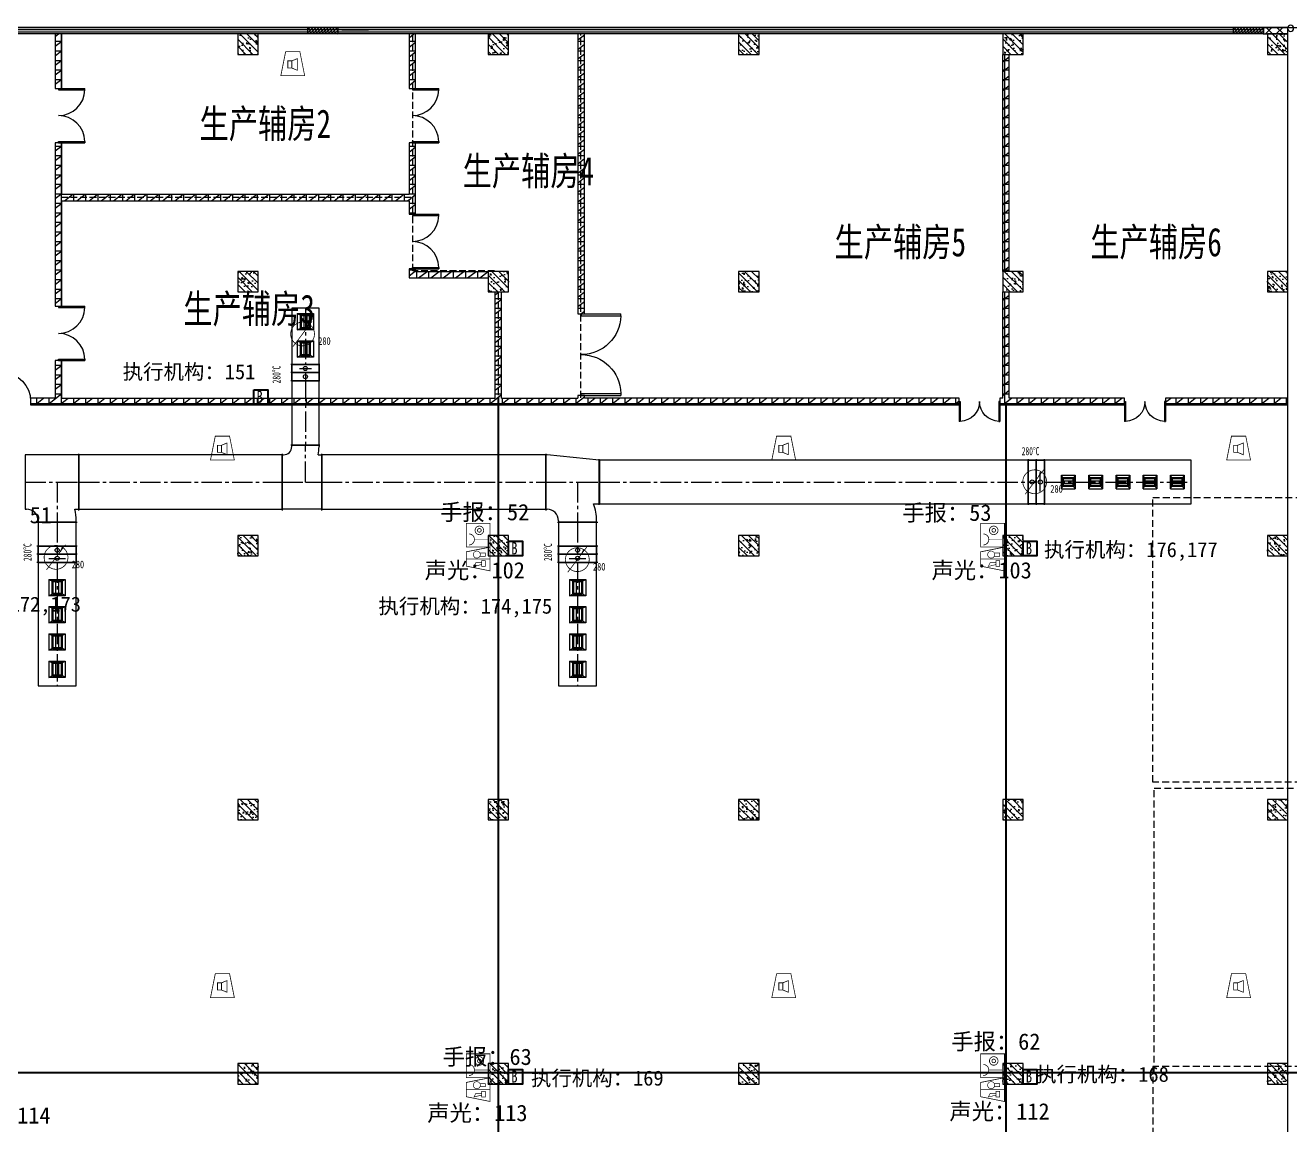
# Model space of a CAD drawing. Header units: millimetres. Extents: x -633009578 to 5705885, y -633235091 to 2571734.
# Drawn here: x 3555143 to 3601586, y 2155765 to 2196153 of the extents above; entities that cross this region are included whole.
import ezdxf

# ---------------------------------------------------------------- set-up
doc = ezdxf.new("R2010")
doc.units = ezdxf.units.MM
doc.header["$LTSCALE"] = 1000
doc.header["$MEASUREMENT"] = 0
for name, pattern in [('$0$DASH', [0.35, 0.25, -0.1]), ('CENTER2', [1.125, 0.75, -0.125, 0.125, -0.125]), ('DASH', [0.35, 0.25, -0.1]), ('HIDDEN', [0.375, 0.25, -0.125])]:
    doc.linetypes.add(name, pattern=pattern)
doc.layers.get('0').update_dxf_attribs({"color": 9})
for name, color, linetype in [('000000000000电气', 7, 'Continuous'), ('3T_WOOD', 21, 'Continuous'), ('A-ABOV(投影线)', 154, 'HIDDEN'), ('A-COLUM(柱)', 255, 'Continuous'), ('A-DI-I(索引)', 21, 'Continuous'), ('A-DOOR(门）', 4, 'Continuous'), ('A-F-AREA(计算)', 5, 'Continuous'), ('A-FLOR(看线)', 8, 'Continuous'), ('A-HATH(填充)', 8, 'Continuous'), ('A-TEXT(房间)', 243, 'Continuous'), ('A-WALL(墙)', 255, 'Continuous'), ('A-WINDOW（窗）', 4, 'Continuous'), ('DUCT-排烟中心线', 5, 'CENTER2'), ('DUCT-排烟法兰', 4, 'Continuous'), ('DUCT-排烟管', 2, 'Continuous'), ('DUCT-排烟管端线', 4, 'Continuous'), ('DUCT-排烟阀门', 7, 'Continuous'), ('DUCT-排风风口', 7, 'Continuous'), ('HVAC-water Dim-SF', 241, 'Continuous'), ('WALL', 9, 'Continuous'), ('设备-消防', 3, 'Continuous'), ('设备-照明', 3, 'Continuous')]:
    doc.layers.add(name, color=color, linetype=linetype)
doc.styles.add('_TCH', font='simhei.ttf', dxfattribs={"width": 0.75, "bigfont": 'hztxt.shx'})
doc.styles.add('_THVAC_DIM', font='simhei.ttf', dxfattribs={"width": 0.8, "height": 3.5, "bigfont": 'HZTXT'})
doc.styles.add('IDQSTYLE', font='simhei.ttf', dxfattribs={"width": 0.707, "bigfont": 'hztxt.shx'})
doc.styles.add('SF', font='simhei.ttf', dxfattribs={"width": 0.75, "bigfont": '@@@hztxt.shx'})
doc.styles.get("Standard").update_dxf_attribs({"font": 'simhei.ttf', "bigfont": 'hztxt.shx'})
doc.styles.add('宋体', font='simhei.ttf')
pattern_1 = [(45, (2412779.395743424, 677977.51603476), (-56.1266007566822, 56.12660075668221), [])]
pattern_2 = [(0, (1102221.475196055, 677964.29318137), (0, 350), []), (37.875, (1102621.475196055, 677964.29318137), (-169.61527734408, 218.0766567528281), []), (90, (1102621.475196055, 677964.29318137), (-450, 2.755455298081545e-14), [])]

# ---------------------------------------------------------------- blocks, each defined once
blk = doc.blocks.new('HC001213')
at = {"color": 0, "linetype": 'Continuous', "const_width": 0.2}
blk.add_lwpolyline([(-1.875, 3.125), (1.875, 3.125), (3.125, -3.125), (-3.125, -3.125)], close=True, dxfattribs=at)
for points in [[(-1.293653517016746, 0.7382802506738564), (-0.243653517016746, 0.7382802506738564), (-0.243653517016746, -1.136719749326144), (-1.293653517016746, -1.136719749326144), (-1.293653517016746, 0.7382802506738564)], [(-0.243653517016746, 0.7382802506738564), (1.231346482983254, 1.338280250673856), (1.231346482983254, -1.736719749326144), (-0.243653517016746, -1.136719749326144)]]:
    blk.add_lwpolyline(points, dxfattribs=at)
at = {"color": 0, "style": 'IDQSTYLE', "width": 0.7}
blk.add_attdef('PSFHATT', (5.125, -3.125), '', height=2.5, dxfattribs=at)
blk = doc.blocks.new('HC001212')
at = {"color": 0, "linetype": 'Continuous', "const_width": 0.2}
blk.add_lwpolyline([(-1.875, 3.125), (1.875, 3.125), (3.125, -3.125), (-3.125, -3.125)], close=True, dxfattribs=at)
at = {"color": 0, "linetype": 'Continuous'}
for points, const_width in [([(-1.459485991813081, -0.8805239327332393), (-1.95948599181308, 1.119476067266761), (-0.9594859918130805, 0.619476067266761), (-0.9594859918130805, -0.8805239327332393)], 0.16), ([(0, 3.125), (0, -3.125)], 0.2), ([(-1.959485991813081, -1.880523932733239), (-1.95948599181308, -0.8805239327332393), (-0.4594859918130805, -0.8805239327332393), (-0.4594859918130805, -1.880523932733239), (-1.959485991813081, -1.880523932733239)], 0.16), ([(0.7290485194275803, -0.380523932733239), (0.7290485194281489, -1.880523932733239), (1.569048519428149, -1.880523932733239), (1.569048519430491, -0.380523932733239)], 0.16)]:
    blk.add_lwpolyline(points, dxfattribs=dict(at, const_width=const_width))
at = {"color": 0, "linetype": 'Continuous', "const_width": 0.16}
blk.add_lwpolyline([(1.799048519428144, -0.2905239327332435, 0.1989123673796631), (2.068287334970649, 0.3594760672667566, 0.1989123673796631), (1.799048519428145, 1.009476067266757, 0.1989123673796404), (1.149048519428189, 1.278714882809276, 0.1989123673796654), (0.4990485194281443, 1.009476067266757, 0.198912367379653), (0.2298097038856248, 0.3594760672667572, 0.1989123673796529), (0.4990485194281444, -0.2905239327332433, 0.1989123673796571), (1.14904851942816, -0.5597627482757622, 0.1989123673796488)], format="xyb", close=True, dxfattribs=at)
at = {"color": 0, "style": 'IDQSTYLE', "width": 0.7}
blk.add_attdef('PSFHATT', (5.125, -3.125), '', height=2.5, dxfattribs=at)
blk = doc.blocks.new('HC001208')
at = {"color": 0, "linetype": 'Continuous', "const_width": 0.2}
blk.add_lwpolyline([(-3.125, 3.125), (3.125, 3.125), (3.125, -3.125), (-3.125, -3.125)], close=True, dxfattribs=at)
blk.add_lwpolyline([(-2.560875308812533, 2.421549273106315, 0.198912367379651), (-2.13910907372117, 1.40331550819771, 0.1989123673796632), (-1.120875308812534, 0.9815492731063138, 0.1989123673796561), (-0.1026415439039181, 1.403315508197666, 0.1989123673796525), (0.3191246911874668, 2.421549273106313)], format="xyb", dxfattribs=at)
at = {"color": 0, "linetype": 'Continuous', "const_width": 0.128}
blk.add_lwpolyline([(-1.120875308812544, 0.9815492731063138), (-1.120875308812535, -2.518826738720627)], dxfattribs=at)
at = {"color": 0, "linetype": 'Continuous', "const_width": 0.2}
for points in [[(2.383210274305692, -0.3093507400644881, 0.9999999999999997), (0.1432102743056918, -0.3093507400644877, 0.9999999999999999)], [(0.7832102743056915, -0.3093507400644884, 0.9999999999999994), (1.743210274305692, -0.3093507400644881, 0.9999999999999994)]]:
    blk.add_lwpolyline(points, format="xyb", close=True, dxfattribs=at)
at = {"color": 0, "style": 'IDQSTYLE', "width": 0.7}
blk.add_attdef('PSFHATT', (5.125, -3.125), '', height=2.5, dxfattribs=at)
blk = doc.blocks.new('HC001303')
at = {"color": 0, "linetype": 'Continuous'}
blk.add_line((1.147673841419251, 1.538953517481514), (1.735401947549264, 2.599742189978989), dxfattribs=at)
at = {"color": 0, "linetype": 'Continuous', "const_width": 0.2}
blk.add_lwpolyline([(-2.500110713345594, -3.281016827298258), (2.47847216535268, 3.297393019579605)], dxfattribs=at)
blk.add_lwpolyline([(2.673745217742495e-14, -3.125, 0.1989123673796571), (2.209708691207992, -2.209708691207937, 0.1989123673796571), (3.125000000000028, -4.323120637516818e-16, 0.1989123673796568), (2.209708691207993, 2.209708691207993, 0.1989123673796569), (2.841876514387939e-14, 3.125, 0.1989123673796569), (-2.209708691207936, 2.209708691207994, 0.1989123673796568), (-3.124999999999972, 2.10353517373855e-15, 0.1989123673796572), (-2.209708691207937, -2.209708691207936, 0.1989123673796571)], format="xyb", close=True, dxfattribs=at)
at = {"color": 0, "style": 'IDQSTYLE', "width": 0.7}
for tag, p in [('280', (4.109408226946883, -2.854615367737885)), ('PSFHATT', (5.125000010000028, -3.281016827298258))]:
    blk.add_attdef(tag, p, '', height=2, dxfattribs=at)
blk = doc.blocks.new('$DorLib2D$00000002')
for p, q in [((-0.5, -5.684341886080802e-17), (-0.5000000000000007, 0.4875)), ((-0.4750000000000007, 0.4875), (-0.5000000000000007, 0.4875)), ((-0.475, -2.842170943040401e-17), (-0.4750000000000007, 0.4875)), ((0.475, -2.842170943040401e-17), (0.4750000000000007, 0.4875)), ((0.4750000000000007, 0.4875), (0.5000000000000007, 0.4875)), ((0.5, -5.684341886080802e-17), (0.5000000000000007, 0.4875)), ((-0.5, -5.684341886080802e-17), (-0.475, -2.842170943040401e-17)), ((0.5, -5.684341886080802e-17), (0.475, -2.842170943040401e-17))]:
    blk.add_line(p, q)
at = {"lineweight": 13}
for centre, start, end in [((-0.4875, -4.263256414560601e-17), 0, 88.53071641864632), ((0.4875, -4.263256414560601e-17), 91.4692835813537, 180)]:
    blk.add_arc(centre, 0.4875, start, end, dxfattribs=at)
blk = doc.blocks.new('$DorLib2D$00000001')
for p, q in [((0.45, 0.9750000000000001), (0.5000000000000002, 0.9750000000000001)), ((0.45, 0), (0.45, 0.9750000000000001)), ((0.5, 0), (0.5, 0.9750000000000001)), ((0.5, 0), (0.45, 0))]:
    blk.add_line(p, q)
at = {"lineweight": 13}
blk.add_arc((0.475, 0), 0.975, 91.4692835813538, 180, dxfattribs=at)
blk = doc.blocks.new('$TCHSYS$WIN2D')
for p, q in [((-0.5, 0.5), (0.5, 0.5)), ((-0.5, 0.5), (-0.4999999999999999, -0.5)), ((0.5, 0.5), (0.4999999999999998, -0.5)), ((0.5, 0.1666666666666666), (-0.5, 0.1666666666666666)), ((0.5, -0.1666666666666667), (-0.5, -0.1666666666666667)), ((-0.4999999999999999, -0.5), (0.5, -0.5))]:
    blk.add_line(p, q)
blk = doc.blocks.new('_FZH')
h = blk.add_hatch()
h.set_pattern_fill('钢筋混凝土', color=256, scale=0.1, style=0)
h.set_pattern_definition([(45, (0, 0), (-0.1767766952966369, 0.1767766952966369), []), (50, (0, 0), (0.7172601826007535, -0.06275213498259512), [0.07500000000000001, -0.8250000000000001]), (355, (0, 0), (-0.138751333613, 0.7521921337000119), [0.06, -0.66]), (100.4514, (0.05977168000000001, -0.00522934), (0.5785093817140216, 0.6894395420609536), [0.06374019, -0.701142112]), (46.1842, (0, 0.2), (1.067241048625645, -0.1655190143290181), [0.1125, -1.2375]), (96.6356, (0.088936745, 0.186206693), (0.9346627055487033, 0.9741178709004418), [0.095610288, -1.051713]), (351.1842, (0, 0.2), (0.9346619451336272, 0.9741186009253247), [0.09000000000000001, -0.9900000000000001]), (21, (0.1, 0.15), (0.5969070521184617, -0.4026188906653388), [0.07500000000000001, -0.8250000000000001]), (326, (0.1, 0.15), (0.2433153319215824, 0.7251500450468529), [0.06, -0.66]), (71.4514, (0.149742233, 0.116448394), (0.84022262858149, 0.3225304967099524), [0.06374019, -0.701142112]), (37.50000000000001, (0, 0), (0.01215985531729062, 0.3328938538313115), [0, -0.652, 0, -0.67, 0, -0.6625000000000001]), (7.499999999999999, (0, 0), (0.2630695374421486, 0.3944117118823603), [0, -0.382, 0, -0.637, 0, -0.2525]), (-32.5, (-0.223, 0), (0.533822436172409, -0.02255487173437976), [0, -0.25, 0, -0.78, 0, -1.035]), (-42.5, (-0.323, 0), (0.5831861693423862, 0.1001049823323177), [0, -0.325, 0, -0.518, 0, -0.735])])
h.paths.add_polyline_path([(-0.5, -0.5), (0.5, -0.5), (0.5, 0.5), (-0.5, 0.5)])
blk.add_lwpolyline([(-0.5, -0.5), (0.5, -0.5), (0.5, 0.5), (-0.5, 0.5)], close=True)
blk = doc.blocks.new('00000594Cent')
at = {"lineweight": -2}
blk.add_line((-218.75, 1.4210854715202e-14), (218.75, 1.4210854715202e-14), dxfattribs=at)
at = {"color": 0, "linetype": 'ByBlock', "lineweight": -2}
blk.add_circle((0, 1.4210854715202e-14), 125, dxfattribs=at)
blk = doc.blocks.new('00000594Body')
at = {"color": 0, "linetype": 'ByBlock', "lineweight": -2}
for p, q in [((-250, -500), (-249.9999999999964, 500)), ((250, 500), (-250, 500)), ((250, -500), (250.0000000000036, 500)), ((-250, -500), (250, -500))]:
    blk.add_line(p, q, dxfattribs=at)
blk = doc.blocks.new('00000578Cent')
at = {"color": 0, "linetype": 'ByBlock', "lineweight": -2}
blk.add_circle((0, 0), 125, dxfattribs=at)
blk = doc.blocks.new('00000578Body')
at = {"color": 0, "linetype": 'ByBlock', "lineweight": -2}
for p, q in [((249.9999999999964, 500.0000000000036), (-250, 500.0000000000036)), ((-249.9999999999964, -499.9999999999964), (-250, 500.0000000000036)), ((249.9999999999891, -499.9999999999964), (250.0000000000036, 500.0000000000036)), ((-250, -499.9999999999964), (249.9999999999964, -499.9999999999964))]:
    blk.add_line(p, q, dxfattribs=at)
at = {"lineweight": -2}
blk.add_line((0, -218.7499999999982), (0, 218.7499999999982), dxfattribs=at)
blk = doc.blocks.new('$风口$00000108')
for p, q in [((-250, 135), (-190, 75)), ((-250, -135), (-250, 135)), ((200, 25), (-190, 25)), ((250, 135), (200, 75)), ((250, 135), (250, -135)), ((-250, -135), (-190, -75)), ((250, -135), (-250, -135)), ((200, -25), (-190, -25)), ((200, -75), (250, -135))]:
    blk.add_line(p, q)
at = {"linetype": 'Continuous'}
blk.add_line((250, 135), (-250, 135), dxfattribs=at)
at = {"lineweight": 40}
for p, q in [((-190, 75), (200, 75)), ((-190, -75), (-190, 75)), ((200, 75), (200, -75)), ((-190, -75), (200, -75))]:
    blk.add_line(p, q, dxfattribs=at)

msp = doc.modelspace()

# ---------------------------------------------------------------- hatches: boundary and pattern name
at = {"layer": '3T_WOOD'}
h = msp.add_hatch(dxfattribs=at)
h.set_pattern_fill('ANSI31', color=256, scale=50)
h.set_pattern_definition(pattern_1)
h.paths.add_polyline_path([(3565519.983629871, 2196074.629172626), (3566619.983629871, 2196074.629172626), (3566619.983629871, 2195834.629172626), (3565519.983629871, 2195834.629172626)])
h = msp.add_hatch(dxfattribs=at)
h.set_pattern_fill('ANSI31', color=256, scale=50)
h.set_pattern_definition(pattern_1)
h.paths.add_polyline_path([(3599519.994032199, 2196074.629172625), (3600619.994032199, 2196074.629172625), (3600619.994032199, 2195834.629172625), (3599519.994032199, 2195834.629172625)])
at = {"layer": 'A-HATH(填充)'}
h = msp.add_hatch(dxfattribs=at)
h.set_pattern_fill('空心砖', color=256, scale=100, style=0)
h.set_pattern_definition(pattern_2)
h.paths.add_polyline_path([(3556239.99403178, 2195834.629172626), (3556239.994031835, 2193834.629172784), (3556479.994031752, 2193834.629172784), (3556479.99403178, 2195834.629172626)])
h = msp.add_hatch(dxfattribs=at)
h.set_pattern_fill('空心砖', color=256, scale=100, style=0)
h.set_pattern_definition(pattern_2)
h.paths.add_polyline_path([(3569239.99403178, 2195834.629172626), (3569239.994031803, 2193834.629172784), (3569479.994031798, 2193834.629172784), (3569479.99403178, 2195834.629172626)])
h = msp.add_hatch(dxfattribs=at)
h.set_pattern_fill('空心砖', color=256, scale=100, style=0)
h.set_pattern_definition(pattern_2)
h.paths.add_polyline_path([(3575439.99403178, 2195834.629172626), (3575439.994031781, 2185554.629172784), (3575679.994031777, 2185554.629172784), (3575679.99403178, 2195834.629172626)])
h = msp.add_hatch(dxfattribs=at)
h.set_pattern_fill('多孔材料', color=256, scale=100, style=0)
h.set_pattern_definition([(45, (1102421.475196055, 677964.29318137), (-200.0002033111466, 200.0002033111467), []), (135, (1102421.475196055, 677964.29318137), (-200.0002033111467, -200.0002033111466), [])])
h.paths.add_polyline_path([(3601519.994031782, 2196074.629172626), (3600619.994032522, 2196074.629172632), (3600619.994032522, 2195834.629172626), (3601519.994031782, 2195834.629172626)])
h = msp.add_hatch(dxfattribs=at)
h.set_pattern_fill('空心砖', color=256, scale=100, style=0)
h.set_pattern_definition(pattern_2)
h.paths.add_polyline_path([(3591044.994031782, 2187109.629172626), (3591284.994031792, 2187109.629172626), (3591284.994031792, 2195084.629172626), (3591044.994031792, 2195084.629172626)])
h = msp.add_hatch(dxfattribs=at)
h.set_pattern_fill('空心砖', color=256, scale=100, style=0)
h.set_pattern_definition(pattern_2)
h.paths.add_polyline_path([(3556479.994031799, 2189944.426791341), (3556479.994031758, 2191834.629172784), (3556239.994031835, 2191834.629172784), (3556239.99403178, 2189824.426791347), (3556399.994031779, 2189824.426791343)])
h = msp.add_hatch(dxfattribs=at)
h.set_pattern_fill('空心砖', color=256, scale=100, style=0)
h.set_pattern_definition(pattern_2)
h.paths.add_polyline_path([(3569479.99403178, 2189824.426791347), (3569479.994031798, 2191834.629172784), (3569239.994031821, 2191834.629172784), (3569239.994031834, 2189944.426791341), (3569319.994031799, 2189824.426791343)])
h = msp.add_hatch(dxfattribs=at)
h.set_pattern_fill('空心砖', color=256, scale=100, style=0)
h.set_pattern_definition(pattern_2)
h.paths.add_polyline_path([(3556239.99403178, 2189824.426791347), (3556239.994031833, 2185834.629172784), (3556479.994031724, 2185834.629172784), (3556479.994031758, 2189704.426791341), (3556399.994031779, 2189824.426791343)])
h = msp.add_hatch(dxfattribs=at)
h.set_pattern_fill('空心砖', color=256, scale=100, style=0)
h.set_pattern_definition(pattern_2)
h.paths.add_polyline_path([(3556399.994031779, 2189824.426791343), (3556479.994031758, 2189704.426791341), (3569239.99403178, 2189704.426791341), (3569319.994031799, 2189824.426791343), (3569239.994031834, 2189944.426791341), (3556479.994031799, 2189944.426791341)])
h = msp.add_hatch(dxfattribs=at)
h.set_pattern_fill('空心砖', color=256, scale=100, style=0)
h.set_pattern_definition(pattern_2)
h.paths.add_polyline_path([(3569239.99403178, 2189704.426791341), (3569239.994031779, 2189209.629172276), (3569479.994031729, 2189209.629172276), (3569479.99403178, 2189824.426791347), (3569319.994031799, 2189824.426791343)])
h = msp.add_hatch(dxfattribs=at)
h.set_pattern_fill('空心砖', color=256, scale=100, style=0)
h.set_pattern_definition(pattern_2)
h.paths.add_polyline_path([(3569479.994031683, 2187109.629172488), (3569479.994031657, 2187209.629172276), (3569239.994031779, 2187209.629172276), (3569239.99403178, 2186869.629172488)])
h = msp.add_hatch(dxfattribs=at)
h.set_pattern_fill('空心砖', color=256, scale=100, style=0)
h.set_pattern_definition(pattern_2)
h.paths.add_polyline_path([(3572144.99403178, 2186869.629172488), (3572144.99403178, 2187109.629172488), (3569479.994031683, 2187109.629172488), (3569239.99403178, 2186869.629172488)])
h = msp.add_hatch(dxfattribs=at)
h.set_pattern_fill('空心砖', color=256, scale=100, style=0)
h.set_pattern_definition(pattern_2)
h.paths.add_polyline_path([(3572639.994031816, 2186359.629172626), (3572399.994031815, 2186359.629172626), (3572399.994031815, 2182454.629172623), (3572519.994031804, 2182374.629172589), (3572639.994031816, 2182454.629172517)])
h = msp.add_hatch(dxfattribs=at)
h.set_pattern_fill('空心砖', color=256, scale=100, style=0)
h.set_pattern_definition(pattern_2)
h.paths.add_polyline_path([(3591284.994031796, 2186359.629172626), (3591044.994031796, 2186359.629172626), (3591044.994031837, 2182454.62917263), (3591164.994031822, 2182374.62917263), (3591284.994031837, 2182454.629172634)])
h = msp.add_hatch(dxfattribs=at)
h.set_pattern_fill('空心砖', color=256, scale=100, style=0)
h.set_pattern_definition(pattern_2)
h.paths.add_polyline_path([(3556479.994031758, 2182454.629172623), (3556479.994031724, 2183834.629172784), (3556239.994031836, 2183834.629172784), (3556239.994031793, 2182454.629172712), (3556359.994031777, 2182374.629172654)])
h = msp.add_hatch(dxfattribs=at)
h.set_pattern_fill('空心砖', color=256, scale=100, style=0)
h.set_pattern_definition(pattern_2)
h.paths.add_polyline_path([(3556239.994031793, 2182454.629172712), (3555339.994032013, 2182454.629172686), (3555339.994032013, 2182214.629172656), (3556359.99403178, 2182214.629172626), (3556359.994031777, 2182374.629172654)])
h = msp.add_hatch(dxfattribs=at)
h.set_pattern_fill('空心砖', color=256, scale=100, style=0)
h.set_pattern_definition(pattern_2)
h.paths.add_polyline_path([(3556359.994031777, 2182374.629172654), (3556359.99403178, 2182214.629172626), (3572519.99403178, 2182214.629172626), (3572519.994031804, 2182374.629172589), (3572399.994031815, 2182454.629172623), (3556479.994031758, 2182454.629172623)])
h = msp.add_hatch(dxfattribs=at)
h.set_pattern_fill('空心砖', color=256, scale=100, style=0)
h.set_pattern_definition(pattern_2)
h.paths.add_polyline_path([(3572519.994031804, 2182374.629172589), (3572519.99403178, 2182214.629172626), (3575559.99403178, 2182214.629172626), (3575559.994031777, 2182374.629172591), (3575439.994031776, 2182454.629172517), (3572639.994031816, 2182454.629172517)])
h = msp.add_hatch(dxfattribs=at)
h.set_pattern_fill('空心砖', color=256, scale=100, style=0)
h.set_pattern_definition(pattern_2)
h.paths.add_polyline_path([(3575679.994031776, 2182454.629172631), (3575679.994031776, 2182554.629172784), (3575439.99403178, 2182554.629172784), (3575439.994031776, 2182454.629172517), (3575559.994031777, 2182374.629172591)])
h = msp.add_hatch(dxfattribs=at)
h.set_pattern_fill('空心砖', color=256, scale=100, style=0)
h.set_pattern_definition(pattern_2)
h.paths.add_polyline_path([(3575559.99403178, 2182214.629172626), (3589444.994032522, 2182214.629172631), (3589444.994032521, 2182454.629172615), (3575679.994031776, 2182454.629172631), (3575559.994031777, 2182374.629172591)])
h = msp.add_hatch(dxfattribs=at)
h.set_pattern_fill('空心砖', color=256, scale=100, style=0)
h.set_pattern_definition(pattern_2)
h.paths.add_polyline_path([(3591044.994031837, 2182454.62917263), (3590944.994032522, 2182454.629172615), (3590944.994032521, 2182214.629172631), (3591164.994031792, 2182214.629172626), (3591164.994031822, 2182374.62917263)])
h = msp.add_hatch(dxfattribs=at)
h.set_pattern_fill('空心砖', color=256, scale=100, style=0)
h.set_pattern_definition(pattern_2)
h.paths.add_polyline_path([(3591164.994031792, 2182214.629172626), (3595519.994032013, 2182214.629172633), (3595519.994032013, 2182454.629172632), (3591284.994031837, 2182454.629172634), (3591164.994031822, 2182374.62917263)])
h = msp.add_hatch(dxfattribs=at)
h.set_pattern_fill('空心砖', color=256, scale=100, style=0)
h.set_pattern_definition(pattern_2)
h.paths.add_polyline_path([(3601519.994031779, 2182454.629172626), (3597019.994032013, 2182454.629172632), (3597019.994032013, 2182214.629172633), (3601519.994031779, 2182214.629172626)])

# ---------------------------------------------------------------- linework, layer by layer
at = {"layer": '000000000000电气', "color": 2, "lineweight": 35}
for p, q in [((3572511.455458177, 2182496.841137744), (3572511.455458177, 2164779.847350821)), ((3591164.994031792, 2182214.629172626), (3591164.994031792, 2163048.569213624)), ((3572511.455458177, 2164779.847350821), (3572511.455458184, 2112354.629172627)), ((3591164.994031792, 2163048.569213624), (3591164.994031792, 2120919.882564105)), ((3556999.786630098, 2157673.961400053), (3531343.512855035, 2157673.961400053)), ((3582861.800904132, 2157673.961400053), (3556999.786630098, 2157673.961400053)), ((3598355.456211755, 2157673.961400053), (3582861.800904132, 2157673.961400053)), ((3619765.463482697, 2157673.961400053), (3595657.227508503, 2157673.961400053))]:
    msp.add_line(p, q, dxfattribs=at)
at = {"layer": '000000000000电气', "color": 1, "lineweight": 35}
for points in [[(3563539.957991907, 2182765.837927825), (3564048.180192118, 2182765.837927825), (3564048.180192118, 2182226.179302859), (3563539.957991907, 2182226.179302859)], [(3572894.99403178, 2177199.287797592), (3573403.216231991, 2177199.287797592), (3573403.216231991, 2176659.629172626), (3572894.99403178, 2176659.629172626)], [(3591794.99403178, 2177199.287797592), (3592303.216231991, 2177199.287797592), (3592303.216231991, 2176659.629172626), (3591794.99403178, 2176659.629172626)], [(3572894.99403178, 2157799.287797592), (3573403.216231991, 2157799.287797592), (3573403.216231991, 2157259.629172626), (3572894.99403178, 2157259.629172626)], [(3591794.99403178, 2157799.287797592), (3592303.216231991, 2157799.287797592), (3592303.216231991, 2157259.629172626), (3591794.99403178, 2157259.629172626)]]:
    msp.add_lwpolyline(points, close=True, dxfattribs=at)
at = {"layer": '3T_WOOD', "color": 2, "linetype": '$0$DASH'}
for p, q in [((3575548.921661576, 2182472.521359485), (3575548.921661576, 2195828.341889784)), ((3572511.455458177, 2186318.955503517), (3572511.455458177, 2182496.841137744))]:
    msp.add_line(p, q, dxfattribs=at)
at = {"layer": '3T_WOOD', "color": 2, "linetype": 'DASH'}
for p, q in [((3569378.641436767, 2187134.990789495), (3569378.641436767, 2195784.818542273)), ((3572378.641436767, 2187134.990789495), (3569378.641436767, 2187134.990789495))]:
    msp.add_line(p, q, dxfattribs=at)
at = {"layer": '3T_WOOD'}
for points in [[(3565519.983629871, 2196074.629172626), (3566619.983629871, 2196074.629172626), (3566619.983629871, 2195834.629172626), (3565519.983629871, 2195834.629172626)], [(3599519.994032199, 2196074.629172625), (3600619.994032199, 2196074.629172625), (3600619.994032199, 2195834.629172625), (3599519.994032199, 2195834.629172625)]]:
    msp.add_lwpolyline(points, close=True, dxfattribs=at)
at = {"layer": 'A-ABOV(投影线)'}
for points in [[(3596556.667770477, 2178803.556878567), (3632030.348125871, 2178803.556878567), (3632030.348125871, 2168352.961062868), (3596556.667770477, 2168352.961062868)], [(3596606.181869012, 2168124.557215751), (3632079.862224406, 2168124.557215751), (3632079.862224406, 2157673.961400053), (3596606.181869012, 2157673.961400053)], [(3596556.181835701, 2147448.295096181), (3632030.348125871, 2147448.295096181), (3632030.348125871, 2157898.89091188), (3596556.181835701, 2157898.89091188)]]:
    msp.add_lwpolyline(points, close=True, dxfattribs=at)
at = {"layer": 'A-DI-I(索引)'}
msp.add_lwpolyline([(3601731.494031782, 2196041.47915988, 1), (3601508.494031782, 2196041.47915988, 1)], format="xyb", close=True, dxfattribs=at)
at = {"layer": 'A-F-AREA(计算)'}
msp.add_lwpolyline([(3534479.994031782, 2196074.629172625), (3668759.994031782, 2196074.629172625), (3668759.994031782, 2059994.629172625), (3534479.994031782, 2059994.629172625)], close=True, dxfattribs=at)
at = {"layer": 'A-FLOR(看线)'}
msp.add_lwpolyline([(3601519.994031765, 2128134.629172626), (3601519.994031782, 2195084.629172626)], dxfattribs=at)
at = {"layer": 'A-WALL(墙)'}
for p, q in [((3556239.99403178, 2195834.629172626), (3556239.994031835, 2193834.629172784)), ((3556479.99403178, 2195834.629172626), (3556239.99403178, 2195834.629172626)), ((3556479.994031752, 2193834.629172784), (3556479.99403178, 2195834.629172626)), ((3569239.99403178, 2195834.629172626), (3569239.994031803, 2193834.629172784)), ((3569479.99403178, 2195834.629172626), (3569239.99403178, 2195834.629172626)), ((3569479.994031798, 2193834.629172784), (3569479.99403178, 2195834.629172626)), ((3575439.99403178, 2195834.629172626), (3575439.994031781, 2185554.629172784)), ((3575679.99403178, 2195834.629172626), (3575439.99403178, 2195834.629172626)), ((3575679.994031777, 2185554.629172784), (3575679.99403178, 2195834.629172626)), ((3591044.994031771, 2187109.629172906), (3591044.994031792, 2195084.629172626)), ((3591284.994031771, 2187109.629172906), (3591284.994031792, 2195084.629172626)), ((3556239.994031835, 2193834.629172784), (3556479.994031752, 2193834.629172784)), ((3569239.994031803, 2193834.629172784), (3569479.994031798, 2193834.629172784)), ((3556479.994031758, 2191834.629172784), (3556239.994031835, 2191834.629172784)), ((3556239.994031835, 2191834.629172784), (3556239.99403178, 2189824.426791347)), ((3556479.994031799, 2189944.426791341), (3556479.994031758, 2191834.629172784)), ((3569479.994031798, 2191834.629172784), (3569239.994031821, 2191834.629172784)), ((3569239.994031821, 2191834.629172784), (3569239.994031834, 2189944.426791341)), ((3569479.99403178, 2189824.426791347), (3569479.994031798, 2191834.629172784)), ((3556239.99403178, 2189824.426791347), (3556239.994031833, 2185834.629172784)), ((3556479.994031799, 2189944.426791341), (3569239.994031834, 2189944.426791341)), ((3569479.994031729, 2189209.629172276), (3569479.99403178, 2189824.426791347)), ((3556479.994031758, 2189704.426791341), (3569239.99403178, 2189704.426791341)), ((3556479.994031724, 2185834.629172784), (3556479.994031758, 2189704.426791341)), ((3569239.99403178, 2189704.426791341), (3569239.994031779, 2189209.629172276)), ((3569239.994031779, 2189209.629172276), (3569479.994031729, 2189209.629172276)), ((3569479.994031657, 2187209.629172276), (3569239.994031779, 2187209.629172276)), ((3569239.994031779, 2187209.629172276), (3569239.99403178, 2186869.629172488)), ((3569479.994031683, 2187109.629172488), (3569479.994031657, 2187209.629172276)), ((3569479.994031683, 2187109.629172488), (3572144.994031993, 2187109.629172547)), ((3569239.99403178, 2186869.629172488), (3572144.994031993, 2186869.629172432)), ((3572399.994031815, 2182454.629172623), (3572399.994031834, 2186359.629172906)), ((3572639.994031816, 2182454.629172517), (3572639.994031788, 2186359.629172906)), ((3591044.994031837, 2182454.62917263), (3591044.994031826, 2186359.629172255)), ((3591284.994031837, 2182454.629172634), (3591284.994031826, 2186359.629172255)), ((3556239.994031833, 2185834.629172784), (3556479.994031724, 2185834.629172784)), ((3575439.994031781, 2185554.629172784), (3575679.994031777, 2185554.629172784)), ((3556479.994031724, 2183834.629172784), (3556239.994031836, 2183834.629172784)), ((3556239.994031836, 2183834.629172784), (3556239.994031793, 2182454.629172712)), ((3556479.994031758, 2182454.629172623), (3556479.994031724, 2183834.629172784)), ((3556239.994031793, 2182454.629172712), (3555339.994032013, 2182454.629172686)), ((3555339.994032013, 2182454.629172686), (3555339.994032013, 2182214.629172656)), ((3556479.994031758, 2182454.629172623), (3572399.994031815, 2182454.629172623)), ((3572639.994031816, 2182454.629172517), (3575439.994031776, 2182454.629172517)), ((3575679.994031776, 2182554.629172784), (3575439.99403178, 2182554.629172784)), ((3575439.99403178, 2182554.629172784), (3575439.994031776, 2182454.629172517)), ((3575679.994031776, 2182454.629172631), (3575679.994031776, 2182554.629172784)), ((3589444.994032521, 2182454.629172615), (3575679.994031776, 2182454.629172631)), ((3589444.994032522, 2182214.629172631), (3589444.994032521, 2182454.629172615)), ((3591044.994031837, 2182454.62917263), (3590944.994032522, 2182454.629172615)), ((3590944.994032522, 2182454.629172615), (3590944.994032521, 2182214.629172631)), ((3595519.994032013, 2182454.629172632), (3591284.994031837, 2182454.629172634)), ((3595519.994032013, 2182214.629172633), (3595519.994032013, 2182454.629172632)), ((3601519.994031779, 2182454.629172626), (3597019.994032013, 2182454.629172632)), ((3597019.994032013, 2182454.629172632), (3597019.994032013, 2182214.629172633)), ((3601519.994031779, 2182214.629172626), (3601519.994031779, 2182454.629172626)), ((3555339.994032013, 2182214.629172656), (3556359.99403178, 2182214.629172626)), ((3556359.99403178, 2182214.629172626), (3572519.99403178, 2182214.629172626)), ((3572519.99403178, 2182214.629172626), (3575559.99403178, 2182214.629172626)), ((3575559.99403178, 2182214.629172626), (3589444.994032522, 2182214.629172631)), ((3590944.994032521, 2182214.629172631), (3591164.994031792, 2182214.629172626)), ((3591164.994031792, 2182214.629172626), (3595519.994032013, 2182214.629172633)), ((3597019.994032013, 2182214.629172633), (3601519.994031779, 2182214.629172626))]:
    msp.add_line(p, q, dxfattribs=at)
at = {"layer": 'A-WALL(墙)', "color": 2, "linetype": 'DASH'}
msp.add_line((3569303.572009601, 2189824.426791359), (3556398.572009619, 2189824.426791369), dxfattribs=at)
at = {"layer": 'A-WINDOW（窗）'}
msp.add_lwpolyline([(3600619.994032145, 2196074.629172623), (3600619.994032145, 2195834.629172623)], dxfattribs=at)
at = {"layer": 'DUCT-排烟中心线', "color": 8}
for p, q in [((3565432.285718337, 2185759.895557142), (3565432.285718337, 2183696.650778324)), ((3565432.285718337, 2183096.050778324), (3565432.285718337, 2180724.290419018)), ((3565432.285718337, 2179374.090419018), (3565432.285718337, 2180724.090419018)), ((3555143.498120034, 2179374.090419018), (3556313.498120034, 2179374.090419018)), ((3556313.498120034, 2179374.090419018), (3557113.498120034, 2179374.090419018)), ((3556313.498120034, 2179374.090419018), (3556313.498120034, 2177904.090419018)), ((3557113.698120034, 2179374.090419018), (3564582.085718337, 2179374.090419018)), ((3564582.285718337, 2179374.090419018), (3565432.285718337, 2179374.090419018)), ((3565432.285718337, 2179374.090419018), (3566032.285718337, 2179374.090419018)), ((3566032.485718337, 2179374.090419018), (3574258.043264401, 2179374.090419018)), ((3574258.243264401, 2179374.090419018), (3575428.243264401, 2179374.090419018)), ((3575428.243264401, 2179374.090419018), (3576228.243264401, 2179374.090419018)), ((3575428.243264401, 2179374.090419018), (3575428.243264401, 2177904.090419018)), ((3576228.443264401, 2179374.090419018), (3591975.163395654, 2179374.090419018)), ((3592575.763395655, 2179374.090419018), (3597971.350107541, 2179374.090419018)), ((3556313.498120034, 2177903.890419018), (3556313.498120034, 2177021.090635104)), ((3575428.243264401, 2177903.890419018), (3575428.243264401, 2177021.090635104)), ((3556313.498120034, 2176420.490635104), (3556313.498120034, 2171882.507946658)), ((3575428.243264401, 2176420.490635104), (3575428.243264401, 2171882.507946658))]:
    msp.add_line(p, q, dxfattribs=at)
at = {"layer": 'DUCT-排烟法兰', "color": 8}
for p, q in [((3565962.285718337, 2183696.550778324), (3564902.285718337, 2183696.550778324)), ((3565962.285718337, 2183396.350778324), (3564902.285718337, 2183396.350778324)), ((3565962.285718337, 2183096.150778324), (3564902.285718337, 2183096.150778324)), ((3565962.285718337, 2180724.190419018), (3564902.285718337, 2180724.190419018)), ((3557113.598120034, 2178334.090419018), (3557113.598120034, 2180414.090419018)), ((3564582.185718338, 2180414.090419018), (3564582.185718338, 2178334.090419018)), ((3566032.385718337, 2178334.090419018), (3566032.385718337, 2180414.090419018)), ((3574258.1432644, 2180414.090419018), (3574258.1432644, 2178334.090419018)), ((3576228.343264401, 2178534.090419018), (3576228.343264401, 2180214.090419018)), ((3591975.263395655, 2180214.090419018), (3591975.263395655, 2178534.090419018)), ((3591975.263395655, 2180214.090419018), (3591975.263395655, 2178534.090419018)), ((3592275.463395654, 2180214.090419018), (3592275.463395654, 2178534.090419018)), ((3592575.663395654, 2178534.090419018), (3592575.663395654, 2180214.090419018)), ((3555573.498120034, 2177903.990419018), (3557053.498120034, 2177903.990419018)), ((3574688.243264401, 2177903.990419018), (3576168.243264401, 2177903.990419018)), ((3557053.498120034, 2177020.990635104), (3555573.498120034, 2177020.990635104)), ((3576168.243264401, 2177020.990635104), (3574688.243264401, 2177020.990635104)), ((3557053.498120034, 2176720.790635104), (3555573.498120034, 2176720.790635104)), ((3557053.498120034, 2176420.590635104), (3555573.498120034, 2176420.590635104)), ((3576168.243264401, 2176720.790635104), (3574688.243264401, 2176720.790635104)), ((3576168.243264401, 2176420.590635104), (3574688.243264401, 2176420.590635104))]:
    msp.add_line(p, q, dxfattribs=at)
at = {"layer": 'DUCT-排烟管', "color": 8}
for p, q in [((3564932.285718337, 2185759.895557142), (3564932.285718337, 2183696.650778324)), ((3565932.285718337, 2185759.895557142), (3564932.285718337, 2185759.895557142)), ((3565932.285718337, 2183696.650778324), (3565932.285718337, 2185759.895557142)), ((3564932.285718337, 2183396.450778324), (3564932.285718337, 2183696.450778324)), ((3564932.285718337, 2183096.250778324), (3564932.285718337, 2183396.250778324)), ((3565932.285718337, 2183696.450778324), (3565932.285718337, 2183396.450778324)), ((3565932.285718337, 2183396.250778324), (3565932.285718337, 2183096.250778324)), ((3564932.285718337, 2183096.050778324), (3564932.285718337, 2180724.290419018)), ((3565932.285718337, 2180724.290419018), (3565932.285718337, 2183096.050778324)), ((3564932.285718337, 2180674.090419018), (3564932.285718337, 2180724.090419018)), ((3565932.285718337, 2180724.090419018), (3565932.285718337, 2180674.090419018)), ((3555193.498120034, 2180374.090419018), (3555143.498120034, 2180374.090419018)), ((3557113.498120034, 2180374.090419018), (3555193.498120034, 2180374.090419018)), ((3564582.085718337, 2180374.090419018), (3557113.698120034, 2180374.090419018)), ((3564582.285718337, 2180374.090419018), (3564632.285718337, 2180374.090419018)), ((3565897.196782405, 2180374.090419018), (3566032.285718337, 2180374.090419018)), ((3574258.043264401, 2180374.090419018), (3566032.485718337, 2180374.090419018)), ((3574308.243264401, 2180374.090419018), (3574258.243264401, 2180374.090419018)), ((3576228.243264401, 2180174.090419018), (3574308.243264401, 2180374.090419018)), ((3591975.163395654, 2180174.090419018), (3576228.443264401, 2180174.090419018)), ((3591975.363395654, 2180174.090419018), (3592275.363395654, 2180174.090419018)), ((3592275.563395654, 2180174.090419018), (3592575.563395654, 2180174.090419018)), ((3597971.350107541, 2180174.090419018), (3592575.763395655, 2180174.090419018)), ((3597971.350107541, 2178574.090419018), (3597971.350107541, 2180174.090419018)), ((3555143.498120034, 2178374.090419018), (3555193.498120034, 2178374.090419018)), ((3556964.373609728, 2178374.090419018), (3557113.498120034, 2178374.090419018)), ((3557113.698120034, 2178374.090419018), (3564582.085718337, 2178374.090419018)), ((3564632.285718337, 2178374.090419018), (3564582.285718337, 2178374.090419018)), ((3566032.285718337, 2178374.090419018), (3564632.285718337, 2178374.090419018)), ((3566032.485718337, 2178374.090419018), (3574258.043264401, 2178374.090419018)), ((3574258.243264401, 2178374.090419018), (3574308.243264401, 2178374.090419018)), ((3576019.383235298, 2178574.090419018), (3576228.243264401, 2178574.090419018)), ((3576228.443264401, 2178574.090419018), (3591975.163395654, 2178574.090419018)), ((3592275.363395654, 2178574.090419018), (3591975.363395654, 2178574.090419018)), ((3592575.563395654, 2178574.090419018), (3592275.563395654, 2178574.090419018)), ((3592575.763395655, 2178574.090419018), (3597971.350107541, 2178574.090419018)), ((3555613.498120034, 2177954.090419018), (3555613.498120034, 2177904.090419018)), ((3555613.498120034, 2177903.890419018), (3555613.498120034, 2177021.090635104)), ((3557013.498120034, 2177904.090419018), (3557013.498120034, 2177954.090419018)), ((3557013.498120034, 2177021.090635104), (3557013.498120034, 2177903.890419018)), ((3574728.243264401, 2177954.090419018), (3574728.243264401, 2177904.090419018)), ((3574728.243264401, 2177903.890419018), (3574728.243264401, 2177021.090635104)), ((3576128.243264401, 2177904.090419018), (3576128.243264401, 2177954.090419018)), ((3576128.243264401, 2177021.090635104), (3576128.243264401, 2177903.890419018)), ((3555613.498120034, 2176720.890635104), (3555613.498120034, 2177020.890635104)), ((3557013.498120034, 2177020.890635104), (3557013.498120034, 2176720.890635104)), ((3574728.243264401, 2176720.890635104), (3574728.243264401, 2177020.890635104)), ((3576128.243264401, 2177020.890635104), (3576128.243264401, 2176720.890635104)), ((3555613.498120034, 2176420.690635104), (3555613.498120034, 2176720.690635104)), ((3555613.498120034, 2176420.490635104), (3555613.498120034, 2171882.507946658)), ((3557013.498120034, 2176720.690635104), (3557013.498120034, 2176420.690635104)), ((3557013.498120034, 2171882.507946658), (3557013.498120034, 2176420.490635104)), ((3574728.243264401, 2176420.690635104), (3574728.243264401, 2176720.690635104)), ((3574728.243264401, 2176420.490635104), (3574728.243264401, 2171882.507946658)), ((3576128.243264401, 2176720.690635104), (3576128.243264401, 2176420.690635104)), ((3576128.243264401, 2171882.507946658), (3576128.243264401, 2176420.490635104)), ((3555613.498120034, 2171882.507946658), (3557013.498120034, 2171882.507946658)), ((3574728.243264401, 2171882.507946658), (3576128.243264401, 2171882.507946658))]:
    msp.add_line(p, q, dxfattribs=at)
for centre, radius, start, end in [((3564632.285718337, 2180674.090419018), 300, 270, 0), ((3564632.285718347, 2180674.090419016), 1299.999999989988, 346.6576362028726, 0), ((3555193.498120034, 2177954.090419018), 420, 0, 90), ((3555193.498120038, 2177954.090419019), 1819.999999995576, 0, 13.3423637970918), ((3574308.243264401, 2177954.090419018), 420, 0, 90), ((3574308.243264407, 2177954.090419019), 1819.999999993714, 0, 19.91704974784186)]:
    msp.add_arc(centre, radius, start, end, dxfattribs=at)
at = {"layer": 'DUCT-排烟管端线', "color": 8}
for p, q in [((3564932.285718337, 2183696.650778324), (3565932.285718337, 2183696.650778324)), ((3565932.285718337, 2183696.450778324), (3564932.285718337, 2183696.450778324)), ((3565932.285718337, 2183396.450778324), (3564932.285718337, 2183396.450778324)), ((3565932.285718337, 2183396.250778324), (3564932.285718337, 2183396.250778324)), ((3565932.285718337, 2183096.250778324), (3564932.285718337, 2183096.250778324)), ((3565932.285718337, 2183096.050778324), (3564932.285718337, 2183096.050778324)), ((3564932.285718337, 2180724.290419018), (3565932.285718337, 2180724.290419018)), ((3564932.285718337, 2180724.090419018), (3565932.285718337, 2180724.090419018)), ((3555143.498120034, 2180374.090419018), (3555143.498120034, 2178374.090419018)), ((3557113.498120034, 2178374.090419018), (3557113.498120034, 2180374.090419018)), ((3557113.698120034, 2180374.090419018), (3557113.698120034, 2178374.090419018)), ((3564582.085718337, 2178374.090419018), (3564582.085718337, 2180374.090419018)), ((3564582.285718337, 2178374.090419018), (3564582.285718337, 2180374.090419018)), ((3566032.285718337, 2180374.090419018), (3566032.285718337, 2178374.090419018)), ((3566032.485718337, 2180374.090419018), (3566032.485718337, 2178374.090419018)), ((3574258.043264401, 2178374.090419018), (3574258.043264401, 2180374.090419018)), ((3574258.243264401, 2180374.090419018), (3574258.243264401, 2178374.090419018)), ((3576228.243264401, 2178574.090419018), (3576228.243264401, 2180174.090419018)), ((3576228.443264401, 2180174.090419018), (3576228.443264401, 2178574.090419018)), ((3591975.163395654, 2178574.090419018), (3591975.163395654, 2180174.090419018)), ((3591975.363395654, 2180174.090419018), (3591975.363395654, 2178574.090419018)), ((3592275.363395654, 2180174.090419018), (3592275.363395654, 2178574.090419018)), ((3592275.563395654, 2180174.090419018), (3592275.563395654, 2178574.090419018)), ((3592575.563395654, 2180174.090419018), (3592575.563395654, 2178574.090419018)), ((3592575.763395655, 2180174.090419018), (3592575.763395655, 2178574.090419018)), ((3555613.498120034, 2177904.090419018), (3557013.498120034, 2177904.090419018)), ((3557013.498120034, 2177903.890419018), (3555613.498120034, 2177903.890419018)), ((3574728.243264401, 2177904.090419018), (3576128.243264401, 2177904.090419018)), ((3576128.243264401, 2177903.890419018), (3574728.243264401, 2177903.890419018)), ((3555613.498120034, 2177021.090635104), (3557013.498120034, 2177021.090635104)), ((3557013.498120034, 2177020.890635104), (3555613.498120034, 2177020.890635104)), ((3574728.243264401, 2177021.090635104), (3576128.243264401, 2177021.090635104)), ((3576128.243264401, 2177020.890635104), (3574728.243264401, 2177020.890635104)), ((3557013.498120034, 2176720.890635104), (3555613.498120034, 2176720.890635104)), ((3557013.498120034, 2176720.690635104), (3555613.498120034, 2176720.690635104)), ((3557013.498120034, 2176420.690635104), (3555613.498120034, 2176420.690635104)), ((3557013.498120034, 2176420.490635104), (3555613.498120034, 2176420.490635104)), ((3576128.243264401, 2176720.890635104), (3574728.243264401, 2176720.890635104)), ((3576128.243264401, 2176720.690635104), (3574728.243264401, 2176720.690635104)), ((3576128.243264401, 2176420.690635104), (3574728.243264401, 2176420.690635104)), ((3576128.243264401, 2176420.490635104), (3574728.243264401, 2176420.490635104))]:
    msp.add_line(p, q, dxfattribs=at)
at = {"layer": 'WALL'}
for p, q in [((3601519.994031782, 2196074.629172626), (3600619.994032522, 2196074.629172632)), ((3600619.994032522, 2196074.629172632), (3600619.994032522, 2195834.629172626)), ((3600619.994032522, 2195834.629172626), (3601519.994031782, 2195834.629172626)), ((3601519.994031782, 2195834.629172626), (3601519.994031782, 2196074.629172626))]:
    msp.add_line(p, q, dxfattribs=at)
at = {"layer": '设备-照明', "color": 6}
msp.add_line((3566775.013865444, 2195984.154870523), (3567749.697894511, 2195984.154870523), dxfattribs=at)

# ---------------------------------------------------------------- block references
at = {"layer": 'A-COLUM(柱)', "xscale": 750, "yscale": 750, "zscale": 750, "rotation": 270}
for p in [(3563319.99403178, 2195459.629172626), (3572519.99403178, 2195459.629172626), (3581719.99403178, 2195459.629172626), (3591419.994031782, 2195459.629172626), (3601144.994031782, 2195459.629172626), (3563319.99403178, 2186734.629172626), (3572519.99403178, 2186734.629172626), (3581719.99403178, 2186734.629172626), (3591419.994031782, 2186734.629172626), (3601144.994031782, 2186734.629172626), (3563319.99403178, 2177034.629172626), (3572519.99403178, 2177034.629172626), (3581719.99403178, 2177034.629172626), (3591419.99403178, 2177034.629172626), (3601144.99403178, 2177034.629172626), (3563319.99403178, 2167334.629172626), (3572519.99403178, 2167334.629172626), (3581719.99403178, 2167334.629172626), (3591419.99403178, 2167334.629172626), (3601144.99403178, 2167334.629172626), (3563319.99403178, 2157634.629172626), (3572519.99403178, 2157634.629172626), (3581719.99403178, 2157634.629172626), (3591419.99403178, 2157634.629172626), (3601144.99403178, 2157634.629172626)]:
    msp.add_blockref('_FZH', p, dxfattribs=at)
at = {"layer": 'A-DOOR(门）'}
for p, xscale, yscale, zscale, rotation in [((3556359.99403178, 2192834.629172572), 2000, 2000, 2000, 270), ((3569359.99403178, 2192834.629172572), 2000, 2000, 2000, 270), ((3569359.99403178, 2188209.62917222), 2000, 2000, 2000, 270), ((3556359.99403178, 2184834.629172571), 2000, 2000, 2000, 270), ((3575559.99403178, 2184054.629172638), -3000, 3000, 3000, 270), ((3590194.994032112, 2182334.629172626), -1500, 1500, 1500, 180), ((3596269.994031781, 2182334.629172626), -1500, 1500, 1500, 180)]:
    msp.add_blockref('$DorLib2D$00000002', p, dxfattribs=dict(at, xscale=xscale, yscale=yscale, zscale=zscale, rotation=rotation))
at = {"layer": 'A-DOOR(门）', "extrusion": (0, 0, -1), "xscale": 1100, "yscale": 1100, "zscale": 1100}
msp.add_blockref('$DorLib2D$00000001', (-3554789.994031985, 2182334.629172626), dxfattribs=at)
at = {"layer": 'A-WINDOW（窗）', "extrusion": (0, 0, -1), "xscale": -50000.04198255204, "yscale": 240, "zscale": 50000.04198255204, "rotation": 180}
msp.add_blockref('$TCHSYS$WIN2D', (-3575619.973041245, 2195954.629172626), dxfattribs=at)
at = {"layer": 'DUCT-排烟阀门', "color": 8, "xscale": 0.6, "rotation": 270}
for name, p in [('00000578Body', (3565432.285718337, 2183546.450778324, 3000)), ('00000594Body', (3565432.285718337, 2183246.250778324, 3000))]:
    msp.add_blockref(name, p, dxfattribs=at)
for name, p, yscale in [('00000578Cent', (3565432.285718337, 2183546.450778324, 3000), 0.6), ('00000594Cent', (3565432.285718337, 2183246.250778324, 3000), 0.6), ('00000594Body', (3556313.498120034, 2176870.890635104, 3000), 1.4), ('00000594Cent', (3556313.498120034, 2176870.890635104, 3000), 0.6), ('00000594Body', (3575428.243264401, 2176870.890635104, 3000), 1.4), ('00000594Cent', (3575428.243264401, 2176870.890635104, 3000), 0.6), ('00000578Body', (3556313.498120034, 2176570.690635104, 3000), 1.4), ('00000578Cent', (3556313.498120034, 2176570.690635104, 3000), 0.6), ('00000578Body', (3575428.243264401, 2176570.690635104, 3000), 1.4), ('00000578Cent', (3575428.243264401, 2176570.690635104, 3000), 0.6)]:
    msp.add_blockref(name, p, dxfattribs=dict(at, yscale=yscale))
at = {"layer": 'DUCT-排烟阀门', "color": 8, "xscale": 0.6}
for name, p, yscale in [('00000594Body', (3592125.363395654, 2179374.090419018, 3000), 1.6), ('00000578Body', (3592425.563395654, 2179374.090419018, 3000), 1.6), ('00000594Cent', (3592125.363395654, 2179374.090419018, 3000), 0.6), ('00000578Cent', (3592425.563395654, 2179374.090419018, 3000), 0.6)]:
    msp.add_blockref(name, p, dxfattribs=dict(at, yscale=yscale))
at = {"layer": 'DUCT-排风风口', "color": 8, "xscale": 1.2, "yscale": 2.222222222222222, "rotation": 90}
for p in [(3565432.285718337, 2185260.14913609, 2600), (3565432.285718337, 2184260.14913609, 2600), (3556313.498120034, 2175497.34421398, 2600), (3575428.243264401, 2175497.34421398, 2600), (3556313.498120034, 2174497.34421398, 2600), (3575428.243264401, 2174497.34421398, 2600), (3556313.498120034, 2173497.34421398, 2600), (3575428.243264401, 2173497.34421398, 2600), (3556313.498120034, 2172497.34421398, 2600), (3575428.243264401, 2172497.34421398, 2600)]:
    msp.add_blockref('$风口$00000108', p, dxfattribs=at)
at = {"layer": 'DUCT-排风风口', "color": 8, "yscale": 1.851851851851852, "rotation": 180}
for p in [(3593458.749699027, 2179374.090419018, 2600), (3594458.749699027, 2179374.090419018, 2600), (3595458.749699027, 2179374.090419018, 2600), (3596458.749699027, 2179374.090419018, 2600), (3597458.749699027, 2179374.090419018, 2600)]:
    msp.add_blockref('$风口$00000108', p, dxfattribs=at)
at = {"layer": '设备-消防', "xscale": 140, "yscale": 140, "zscale": 140}
for p in [(3564967.191922334, 2194742.208392918), (3562383.994031751, 2180621.340421015), (3583001.494031751, 2180621.340421015), (3599709.494031751, 2180621.340421015), (3562383.994031751, 2160873.204544518), (3583001.494031751, 2160873.204544518), (3599709.494031751, 2160873.204544518)]:
    msp.add_blockref('HC001213', p, dxfattribs=at)
at = {"layer": '设备-消防'}
ref = msp.add_blockref('HC001303', (3565328.323506011, 2184813.410634325, 3000), dxfattribs=dict(at, xscale=140, yscale=140, zscale=140))
ref.add_attrib('280', '280', (3565903.640657783, 2184413.764482841, 3000), dxfattribs={"layer": '0', "color": 0, "height": 280, "width": 0.8})
ref = msp.add_blockref('HC001303', (3592219.974158015, 2179384.248291406), dxfattribs=dict(at, xscale=140, yscale=140, zscale=140))
ref.add_attrib('280', '280', (3592795.291309787, 2178984.602139923), dxfattribs={"layer": '0', "color": 0, "height": 280, "width": 0.8})
at = {"layer": '设备-消防', "xscale": 140, "yscale": 140, "zscale": 140, "rotation": 90}
for name, p in [('HC001208', (3571778.395743428, 2177422.193681583)), ('HC001208', (3590671.395743428, 2177422.193681583)), ('HC001212', (3571778.395743428, 2176547.193681583)), ('HC001212', (3590671.395743428, 2176547.193681583)), ('HC001208', (3571778.395743428, 2157930.751203394)), ('HC001208', (3590671.395743428, 2157930.751203394)), ('HC001212', (3571778.395743428, 2157055.751203394)), ('HC001212', (3590671.395743428, 2157055.751203394))]:
    msp.add_blockref(name, p, dxfattribs=at)
at = {"layer": '设备-消防'}
ref = msp.add_blockref('HC001303', (3556272.490564142, 2176607.287045014), dxfattribs=dict(at, xscale=140, yscale=140, zscale=140))
ref.add_attrib('280', '280', (3556847.807715915, 2176207.640893531), dxfattribs={"layer": '0', "color": 0, "height": 280, "width": 0.8})
ref = msp.add_blockref('HC001303', (3575419.792633966, 2176522.513683324, 3000), dxfattribs=dict(at, xscale=140, yscale=140, zscale=140))
ref.add_attrib('280', '280', (3575995.109785739, 2176122.86753184, 3000), dxfattribs={"layer": '0', "color": 0, "height": 280, "width": 0.8})

# ---------------------------------------------------------------- texts
at = {"layer": '000000000000电气', "color": 20, "lineweight": 35, "true_color": 0xff5500, "style": '宋体'}
for s, height, p in [('执行机构：151', 550, (3558720.601110666, 2183150.805842448)), ('执行机构：176,177', 551, (3592559.817804152, 2176616.554448635)), ('执行机构：172,173', 550, (3550818.51530165, 2174611.961626818)), ('执行机构：174,175', 551, (3568114.144502594, 2174538.660876515)), ('执行机构：169', 550, (3573717.038151892, 2157201.815483757)), ('执行机构：168', 550, (3592272.511929227, 2157342.535108556))]:
    msp.add_text(s, height=height, dxfattribs=at).set_placement(p)
at = {"layer": '000000000000电气', "color": 2, "lineweight": 35, "style": '宋体'}
for s, p in [('手报：52', (3570382.395856753, 2177968.666250416)), ('手报：51', (3552846.395743428, 2177859.693681583)), ('手报：53', (3587359.647949355, 2177947.523290911)), ('手报：62', (3589157.343968219, 2158519.593474668)), ('手报：63', (3570474.408564863, 2157960.082773915))]:
    msp.add_text(s, height=600, dxfattribs=at).set_placement(p)
at = {"layer": '000000000000电气', "color": 5, "lineweight": 35, "style": '宋体'}
for s, p in [('声光：102', (3569813.688276447, 2175832.889941758)), ('声光：103', (3588431.289213001, 2175832.889941758)), ('声光：114', (3552391.435868078, 2155809.095814353)), ('声光：113', (3569910.147359165, 2155898.023283851)), ('声光：112', (3589087.628383311, 2155955.190942755))]:
    msp.add_text(s, height=600, dxfattribs=at).set_placement(p)
at = {"layer": 'A-TEXT(房间)', "style": '_TCH', "width": 0.75}
for s, p in [('生产辅房2', (3561542.085549889, 2192012.100933509)), ('生产辅房4', (3571207.77028596, 2190275.214181951)), ('生产辅房5', (3584866.456748875, 2187664.247997942)), ('生产辅房6', (3594261.007474504, 2187664.247997942)), ('生产辅房3', (3560948.507266148, 2185211.600377279))]:
    msp.add_text(s, height=1050, dxfattribs=at).set_placement(p)
at = {"layer": 'DUCT-排烟阀门', "color": 8, "style": '_THVAC_DIM', "width": 0.5647058823529412}
for p in [(3564518.332121937, 2182999.172881148, 3000), (3555373.906122262, 2176472.706078687, 3000), (3574488.651266629, 2176472.706078687, 3000)]:
    msp.add_text('280%%dC', height=297.5, rotation=90, dxfattribs=at).set_placement(p)
msp.add_text('280%%dC', height=297.5, dxfattribs=at).set_placement((3591743.494383414, 2180359.908228004, 3000))
at = {"layer": 'HVAC-water Dim-SF', "color": 1, "linetype": 'Continuous', "style": 'SF', "width": 0.75}
for p in [(3563637.969264613, 2182280.687816229, 5600), (3572993.005304486, 2176714.137685996, 5600), (3591893.005304486, 2176714.137685996, 5600), (3572993.005304486, 2157314.137685996, 5600), (3591893.005304486, 2157314.137685996, 5600)]:
    msp.add_text('B', height=450, dxfattribs=at).set_placement(p)

doc.saveas('drawing.dxf')
